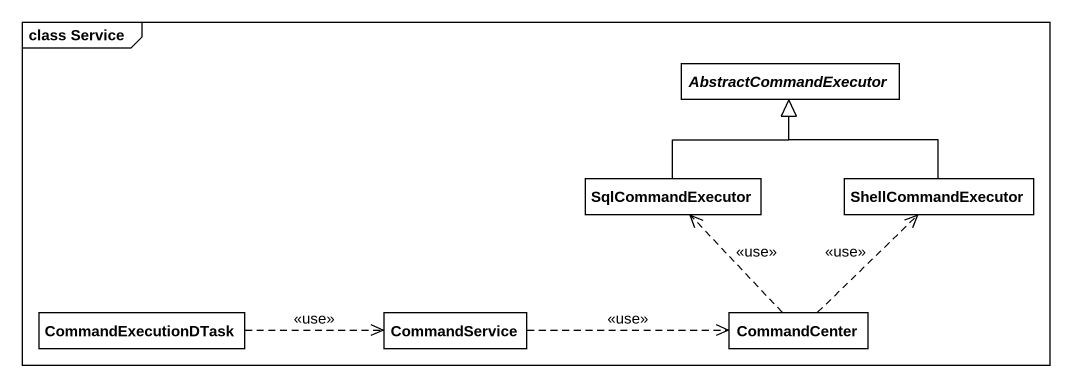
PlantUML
@startuml
mainframe class Service
hide circle
hide empty members
abstract class AbstractCommandExecutor
class SqlCommandExecutor
class ShellCommandExecutor
class CommandExecutionDTask
class CommandService
class CommandCenter
SqlCommandExecutor -up-|> AbstractCommandExecutor
ShellCommandExecutor -up-|> AbstractCommandExecutor
CommandExecutionDTask .right.> CommandService : <<use>>
CommandService .right.> CommandCenter : <<use>>
CommandCenter .up.> SqlCommandExecutor : <<use>>
CommandCenter .up.> ShellCommandExecutor : <<use>>
@enduml
